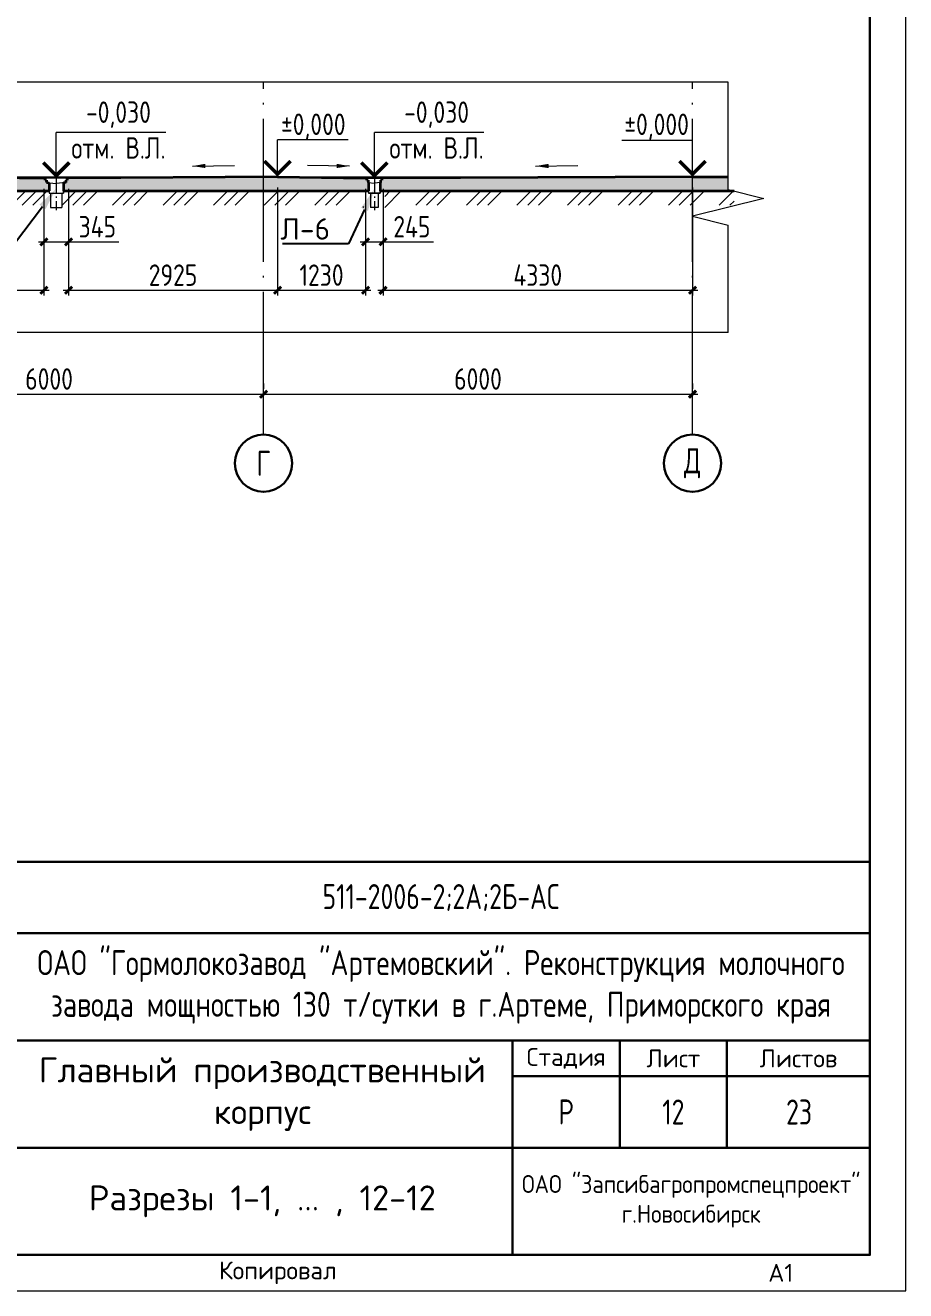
# Model space of a CAD drawing. Extents: x -965262 to 1142518, y -357520 to 71675.
# Drawn here: x 252953 to 265268, y -240088 to -222385 of the extents above; entities that cross this region are included whole.
import ezdxf
from ezdxf import colors
from ezdxf.entities.mleader import LeaderData, LeaderLine
from ezdxf.math import Vec2, Vec3

# ---------------------------------------------------------------- set-up
doc = ezdxf.new("R2010")
doc.units = 0
doc.header["$LTSCALE"] = 10
doc.linetypes.add('AM_DIN_G_W050x2', pattern=[6.875, 4.75, -0.875, 0.375, -0.875])
doc.linetypes.add('DOTE', pattern=[2.42, 2, -0.2, 0.02, -0.2])
doc.layers.get('0').update_dxf_attribs({"linetype": 'CONTINUOUS', "lineweight": 30})
doc.layers.get('Defpoints').update_dxf_attribs({"linetype": 'CONTINUOUS'})
doc.layers.add('DOTE', color=7, linetype='DOTE', lineweight=9)
doc.layers.add('полы', color=3, linetype='CONTINUOUS', lineweight=35)
doc.styles.add('GOST 2.304', font='isocpeur.ttf', dxfattribs={"width": 0.75, "height": 250})
doc.styles.get("Standard").update_dxf_attribs({"font": 'isocpeur.ttf', "height": 300})
doc.styles.add('ГОСТ 2м', font='isocpeur.ttf', dxfattribs={"width": 0.8, "height": 250})
doc.dimstyles.new('ГОСТ 2м', dxfattribs={"dimtxt": 250, "dimasz": 100, "dimexe": 75, "dimexo": 150, "dimgap": 62.5, "dimtad": 1, "dimdec": 0, "dimtxsty": 'ГОСТ 2м', "dimblk": 'ARCHTICK', "dimcen": 150, "dimdle": 75, "dimclrd": 256, "dimclre": 256, "dimclrt": 256, "dimadec": 0, "dimazin": 0, "dimtfac": 1, "dimtdec": 0, "dimtmove": 0, "dimatfit": 3, "dimldrblk": 'OBLIQUE', "dimfxl": 1, "dimlwd": 15, "dimlwe": 15, "dimarcsym": 0})

# ---------------------------------------------------------------- blocks, each defined once
blk = doc.blocks.new('_ArchTick')
at = {"color": 0, "linetype": 'ByBlock', "lineweight": 0, "const_width": 0.4}
blk.add_lwpolyline([(-0.5, -0.5), (0.5, 0.5)], dxfattribs=at)
blk = doc.blocks.new('*D1757')
at = {"lineweight": 15, "ltscale": 100, "transparency": 16777216}
for p, q in [((256285, -227396), (256285, -227471)), ((262285, -227396), (262285, -227471)), ((256210, -227546), (262360, -227546))]:
    blk.add_line(p, q, dxfattribs=at)
at = {"layer": 'Defpoints', "color": 0, "lineweight": 15, "ltscale": 100, "transparency": 16777216}
for p in [(256285, -227546), (262285, -227546), (262285, -227546)]:
    blk.add_point(p, dxfattribs=at)
at = {"lineweight": 15, "ltscale": 100, "transparency": 16777216, "xscale": 100, "yscale": 100, "zscale": 100, "rotation": 180}
blk.add_blockref('_ArchTick', (256285, -227546), dxfattribs=at)
at = {"lineweight": 15, "ltscale": 100, "transparency": 16777216, "xscale": 100, "yscale": 100, "zscale": 100}
blk.add_blockref('_ArchTick', (262285, -227546), dxfattribs=at)
at = {"lineweight": 15, "ltscale": 100, "transparency": 16777216, "insert": (259285, -227333), "char_height": 250, "attachment_point": 5, "style": 'ГОСТ 2м'}
blk.add_mtext('{\\H1.2x;6000}', dxfattribs=at)
blk = doc.blocks.new('_Oblique')
at = {"color": 0, "linetype": 'ByBlock', "lineweight": -2}
blk.add_line((-0.5, -0.5), (0.5, 0.5), dxfattribs=at)
blk = doc.blocks.new('*D1758')
at = {"lineweight": 15, "ltscale": 100, "transparency": 16777216}
for p, q in [((250285, -227396), (250285, -227471)), ((256285, -227396), (256285, -227471)), ((250210, -227546), (256360, -227546))]:
    blk.add_line(p, q, dxfattribs=at)
at = {"layer": 'Defpoints', "color": 0, "lineweight": 15, "ltscale": 100, "transparency": 16777216}
for p in [(250285, -227546), (256285, -227546), (256285, -227546)]:
    blk.add_point(p, dxfattribs=at)
at = {"lineweight": 15, "ltscale": 100, "transparency": 16777216, "xscale": 100, "yscale": 100, "zscale": 100, "rotation": 180}
blk.add_blockref('_ArchTick', (250285, -227546), dxfattribs=at)
at = {"lineweight": 15, "ltscale": 100, "transparency": 16777216, "xscale": 100, "yscale": 100, "zscale": 100}
blk.add_blockref('_ArchTick', (256285, -227546), dxfattribs=at)
at = {"lineweight": 15, "ltscale": 100, "transparency": 16777216, "insert": (253285, -227333), "char_height": 250, "attachment_point": 5, "style": 'ГОСТ 2м'}
blk.add_mtext('{\\H1.2x;6000}', dxfattribs=at)
blk = doc.blocks.new('*D1773')
at = {"lineweight": 15, "ltscale": 50, "transparency": 16777216}
for p, q in [((253212, -224673), (253212, -225490)), ((253557, -224673), (253557, -225490)), ((253137, -225415), (253557, -225415)), ((253557, -225415), (254262, -225415))]:
    blk.add_line(p, q, dxfattribs=at)
at = {"layer": 'Defpoints', "color": 0, "lineweight": 15, "ltscale": 50, "transparency": 16777216}
for p in [(253212, -224523), (253557, -224523), (253557, -225415)]:
    blk.add_point(p, dxfattribs=at)
at = {"lineweight": 15, "ltscale": 50, "transparency": 16777216, "xscale": 100, "yscale": 100, "zscale": 100, "rotation": 180}
blk.add_blockref('_ArchTick', (253212, -225415), dxfattribs=at)
at = {"lineweight": 15, "ltscale": 50, "transparency": 16777216, "xscale": 100, "yscale": 100, "zscale": 100}
blk.add_blockref('_ArchTick', (253557, -225415), dxfattribs=at)
at = {"lineweight": 15, "ltscale": 50, "transparency": 16777216, "insert": (253960, -225203), "char_height": 250, "attachment_point": 5, "style": 'ГОСТ 2м'}
blk.add_mtext('{\\H1.2x;345}', dxfattribs=at)
blk = doc.blocks.new('*D1774')
at = {"lineweight": 15, "ltscale": 50, "transparency": 16777216}
for p, q in [((253557, -224673), (253557, -226167)), ((256480, -224653), (256480, -226167)), ((253482, -226092), (256555, -226092))]:
    blk.add_line(p, q, dxfattribs=at)
at = {"layer": 'Defpoints', "color": 0, "lineweight": 15, "ltscale": 50, "transparency": 16777216}
for p in [(253557, -224523), (256480, -224503), (256480, -226092)]:
    blk.add_point(p, dxfattribs=at)
at = {"lineweight": 15, "ltscale": 50, "transparency": 16777216, "xscale": 100, "yscale": 100, "zscale": 100, "rotation": 180}
blk.add_blockref('_ArchTick', (253557, -226092), dxfattribs=at)
at = {"lineweight": 15, "ltscale": 50, "transparency": 16777216, "xscale": 100, "yscale": 100, "zscale": 100}
blk.add_blockref('_ArchTick', (256480, -226092), dxfattribs=at)
at = {"lineweight": 15, "ltscale": 50, "transparency": 16777216, "insert": (255019, -225880), "char_height": 250, "attachment_point": 5, "style": 'ГОСТ 2м'}
blk.add_mtext('{\\H1.2x;2925}', dxfattribs=at)
blk = doc.blocks.new('*D1775')
at = {"lineweight": 15, "ltscale": 50, "transparency": 16777216}
for p, q in [((256480, -224653), (256480, -226167)), ((257712, -224673), (257712, -226167)), ((256405, -226092), (257787, -226092))]:
    blk.add_line(p, q, dxfattribs=at)
at = {"layer": 'Defpoints', "color": 0, "lineweight": 15, "ltscale": 50, "transparency": 16777216}
for p in [(256480, -224503), (257712, -224523), (257712, -226092)]:
    blk.add_point(p, dxfattribs=at)
at = {"lineweight": 15, "ltscale": 50, "transparency": 16777216, "xscale": 100, "yscale": 100, "zscale": 100, "rotation": 180}
blk.add_blockref('_ArchTick', (256480, -226092), dxfattribs=at)
at = {"lineweight": 15, "ltscale": 50, "transparency": 16777216, "xscale": 100, "yscale": 100, "zscale": 100}
blk.add_blockref('_ArchTick', (257712, -226092), dxfattribs=at)
at = {"lineweight": 15, "ltscale": 50, "transparency": 16777216, "insert": (257096, -225880), "char_height": 250, "attachment_point": 5, "style": 'ГОСТ 2м'}
blk.add_mtext('{\\H1.2x;1230}', dxfattribs=at)
blk = doc.blocks.new('*D1776')
at = {"lineweight": 15, "ltscale": 50, "transparency": 16777216}
for p, q in [((257712, -224673), (257712, -225490)), ((257957, -224673), (257957, -225490)), ((257637, -225415), (257957, -225415)), ((257957, -225415), (258662, -225415))]:
    blk.add_line(p, q, dxfattribs=at)
at = {"layer": 'Defpoints', "color": 0, "lineweight": 15, "ltscale": 50, "transparency": 16777216}
for p in [(257712, -224523), (257957, -224523), (257957, -225415)]:
    blk.add_point(p, dxfattribs=at)
at = {"lineweight": 15, "ltscale": 50, "transparency": 16777216, "xscale": 100, "yscale": 100, "zscale": 100, "rotation": 180}
blk.add_blockref('_ArchTick', (257712, -225415), dxfattribs=at)
at = {"lineweight": 15, "ltscale": 50, "transparency": 16777216, "xscale": 100, "yscale": 100, "zscale": 100}
blk.add_blockref('_ArchTick', (257957, -225415), dxfattribs=at)
at = {"lineweight": 15, "ltscale": 50, "transparency": 16777216, "insert": (258360, -225203), "char_height": 250, "attachment_point": 5, "style": 'ГОСТ 2м'}
blk.add_mtext('{\\H1.2x;245}', dxfattribs=at)
blk = doc.blocks.new('*D1777')
at = {"lineweight": 15, "ltscale": 50, "transparency": 16777216}
for p, q in [((257957, -224673), (257957, -226167)), ((262285, -224653), (262285, -226167)), ((257882, -226092), (262360, -226092))]:
    blk.add_line(p, q, dxfattribs=at)
at = {"layer": 'Defpoints', "color": 0, "lineweight": 15, "ltscale": 50, "transparency": 16777216}
for p in [(257957, -224523), (262285, -224503), (262285, -226092)]:
    blk.add_point(p, dxfattribs=at)
at = {"lineweight": 15, "ltscale": 50, "transparency": 16777216, "xscale": 100, "yscale": 100, "zscale": 100, "rotation": 180}
blk.add_blockref('_ArchTick', (257957, -226092), dxfattribs=at)
at = {"lineweight": 15, "ltscale": 50, "transparency": 16777216, "xscale": 100, "yscale": 100, "zscale": 100}
blk.add_blockref('_ArchTick', (262285, -226092), dxfattribs=at)
at = {"lineweight": 15, "ltscale": 50, "transparency": 16777216, "insert": (260121, -225880), "char_height": 250, "attachment_point": 5, "style": 'ГОСТ 2м'}
blk.add_mtext('{\\H1.2x;4330}', dxfattribs=at)
blk = doc.blocks.new('*D1778')
at = {"lineweight": 15, "ltscale": 50, "transparency": 16777216}
for p, q in [((251357, -224653), (251357, -226167)), ((253212, -224673), (253212, -226167)), ((251282, -226092), (253287, -226092))]:
    blk.add_line(p, q, dxfattribs=at)
at = {"layer": 'Defpoints', "color": 0, "lineweight": 15, "ltscale": 50, "transparency": 16777216}
for p in [(251357, -224503), (253212, -224523), (253212, -226092)]:
    blk.add_point(p, dxfattribs=at)
at = {"lineweight": 15, "ltscale": 50, "transparency": 16777216, "xscale": 100, "yscale": 100, "zscale": 100, "rotation": 180}
blk.add_blockref('_ArchTick', (251357, -226092), dxfattribs=at)
at = {"lineweight": 15, "ltscale": 50, "transparency": 16777216, "xscale": 100, "yscale": 100, "zscale": 100}
blk.add_blockref('_ArchTick', (253212, -226092), dxfattribs=at)
at = {"lineweight": 15, "ltscale": 50, "transparency": 16777216, "insert": (252285, -225880), "char_height": 250, "attachment_point": 5, "style": 'ГОСТ 2м'}
blk.add_mtext('{\\H1.2x;1855}', dxfattribs=at)

msp = doc.modelspace()

# ---------------------------------------------------------------- hatches: boundary and pattern name
at = {"lineweight": 15, "ltscale": 50}
h = msp.add_hatch(dxfattribs=at)
h.set_pattern_fill('ANSI35', color=3, scale=40, angle=90, style=0)
h.set_pattern_definition([(135, (262538.04, -224592.53), (-179.6051, -179.6051), []), (135, (262538.04, -224412.93), (-179.6051, -179.6051), [317.5, -63.5, 0, -63.5])])
h.paths.add_polyline_path([(262784.3, -224505.4), (262284.8, -224503.1), (262284.8, -224703.1), (262867.7, -224703.1), (262784.3, -224682.2)])
h.paths.add_polyline_path([(262284.8, -224503.1), (257957.3, -224523.1), (257957.3, -224533.1), (257939.8, -224533.1), (257939.8, -224553.1), (257919.8, -224553.1), (257919.8, -224583.1), (257914.8, -224583.7), (257914.8, -224703.1), (262284.8, -224703.1)])
h.paths.add_polyline_path([(226974.8, -224653.1), (226974.8, -224503.1), (230759.8, -224503.1), (230759.8, -224653.1), (229984.9, -224653.1), (229984.9, -224703.1), (227274.8, -224703.1), (227274.8, -224653.1)])
h.paths.add_polyline_path([(237734.9, -224653.1), (237734.9, -224503.1), (241762.4, -224523.1), (241762.4, -224533.1), (241779.9, -224533.1), (241779.9, -224553.1), (241799.9, -224553.1), (241799.9, -224583.1), (241804.9, -224583.7), (241804.9, -224703.1), (238034.9, -224703.1), (238034.9, -224653.1), (237734.9, -224653.1)])
h.paths.add_polyline_path([(241964.9, -224703.1), (241964.9, -224583.7), (241969.9, -224583.1), (241969.9, -224553.1), (241989.9, -224553.1), (241989.9, -224533.1), (242007.4, -224533.1), (242007.4, -224523.1), (246335.2, -224503.1), (249261.4, -224523.1), (249261.4, -224533.1), (249278.9, -224533.1), (249278.9, -224553.1), (249298.9, -224553.1), (249298.9, -224583.1), (249303.9, -224583.7), (249303.9, -224703.1), (241964.9, -224703.1)])
h.paths.add_polyline_path([(249463.9, -224703.1), (249463.9, -224583.7), (249468.9, -224583.1), (249468.9, -224553.1), (249488.9, -224553.1), (249488.9, -224533.1), (249506.4, -224533.1), (249506.4, -224523.1), (251359.9, -224503.1), (253212.4, -224523.1), (253212.4, -224533.1), (253229.9, -224533.1), (253229.9, -224553.1), (253249.9, -224553.1), (253249.9, -224583.1), (253284.9, -224587.2), (253284.9, -224703.1), (249463.9, -224703.1)])
h.paths.add_polyline_path([(253484.9, -224703.1), (253484.9, -224587.2), (253519.9, -224583.1), (253519.9, -224553.1), (253539.9, -224553.1), (253539.9, -224533.1), (253557.4, -224533.1), (253557.4, -224523.1), (256585.2, -224503.1), (257712.3, -224523.1), (257712.3, -224533.1), (257729.8, -224533.1), (257729.8, -224553.1), (257749.8, -224553.1), (257749.8, -224583.1), (257754.8, -224583.7), (257754.8, -224703.1), (253484.9, -224703.1)])
h.paths.add_polyline_path([(241964.9, -224703.1), (241964.9, -224583.7), (241969.9, -224583.1), (241969.9, -224553.1), (241989.9, -224553.1), (241989.9, -224533.1), (242007.4, -224533.1), (242007.4, -224523.1), (246335.2, -224503.1), (249261.4, -224523.1), (249261.4, -224533.1), (249278.9, -224533.1), (249278.9, -224553.1), (249298.9, -224553.1), (249298.9, -224583.1), (249303.9, -224583.7), (249303.9, -224703.1), (241964.9, -224703.1)], flags=17)
edge = h.paths.add_edge_path(flags=16)
edge.add_line((241964.9, -224703.1), (249303.9, -224703.1))
h.paths.add_polyline_path([(241964.9, -224703.1), (241964.9, -224583.7), (241969.9, -224583.1), (241969.9, -224553.1), (241989.9, -224553.1), (241989.9, -224533.1), (242007.4, -224533.1), (242007.4, -224523.1), (246366.2, -224503.1), (249261.4, -224523.1), (249261.4, -224533.1), (249278.9, -224533.1), (249278.9, -224553.1), (249298.9, -224553.1), (249298.9, -224583.1), (249303.9, -224583.7), (249303.9, -224703.1), (241964.9, -224703.1)], flags=17)
edge = h.paths.add_edge_path(flags=17)
edge.add_line((241964.9, -224703.1), (249303.9, -224703.1))
at = {"linetype": 'Continuous', "lineweight": 15}
h = msp.add_hatch(dxfattribs=at)
h.set_pattern_fill('GOST_GROUND', color=256, scale=50, style=0)
h.set_pattern_definition([(45, (-2793697.8, -62509.1), (707.10678, -4e-14), [1000]), (45, (-2793547.8, -62509.1), (707.10678, -4e-14), [1000]), (45, (-2793397.8, -62509.1), (707.10678, -4e-14), [1000])])
h.paths.add_polyline_path([(262867.7, -224703.1), (257914.8, -224703.1), (257914.8, -224733.7), (257889.8, -224733.7), (257889.8, -224733.7), (257779.8, -224733.7), (257779.8, -224733.7), (257754.8, -224733.7), (257754.8, -224703.1), (253484.9, -224703.1), (253484.9, -224733.7), (253464.9, -224733.7), (253464.9, -224733.7), (253304.9, -224733.7), (253304.9, -224733.7), (253284.9, -224733.7), (253284.9, -224703.1), (249463.9, -224703.1), (249463.9, -224733.7), (249463.9, -224733.7), (249328.9, -224733.7), (249347.6, -224733.7), (249303.9, -224733.7), (249303.9, -224703.1), (241964.9, -224703.1), (241964.9, -224733.7), (241829.9, -224733.7), (241802.4, -224733.7), (241774.9, -224733.7), (241804.9, -224733.7), (241804.9, -224703.1), (238034.9, -224703.1), (238034.9, -226453.1), (237734.9, -226453.1), (237734.9, -225903.1), (235195.9, -225903.1), (235195.9, -225954.1), (235170.9, -225954.1), (235170.9, -225954.1), (235060.9, -225954.1), (235035.9, -225954.1), (235035.9, -225903.1), (230284.9, -225903.1), (230284.9, -226453.1), (229984.9, -226453.1), (229984.9, -224703.1), (227274.8, -224703.1), (227274.8, -226682.2), (227474.8, -226682.2), (227474.8, -224903.1), (229784.9, -224903.1), (229784.9, -226653.1), (230484.9, -226653.1), (230484.9, -226103.1), (234835.9, -226103.1), (234835.9, -226154.1), (235370.9, -226154.1), (235370.9, -226154.1), (235395.9, -226154.1), (235395.9, -226103.1), (237534.9, -226103.1), (237534.9, -226653.1), (238234.9, -226653.1), (238234.9, -224903.1), (241604.9, -224903.1), (241604.9, -224903.7), (241829.9, -224903.7), (241604.9, -224903.7), (241549.9, -224903.7), (242109.9, -224903.7), (242164.9, -224903.1), (249328.9, -224903.1), (249328.9, -224903.1), (249328.9, -224903.1), (249310.8, -224733.7), (249438.9, -224733.7), (249438.9, -224903.7), (249663.9, -224903.7), (249663.9, -224903.1), (253304.9, -224903.1), (253304.9, -224903.1), (253304.9, -224933.7), (253304.9, -224903.1), (253284.9, -224733.7), (253474.9, -224733.7), (253464.9, -224903.1), (257554.8, -224903.1), (257554.8, -224933.7), (257979.8, -224933.7), (257979.8, -224733.7), (257689.8, -224733.7), (257689.8, -224933.7), (258114.8, -224933.7), (258114.8, -224903.1), (262867.7, -224903.1)])

# ---------------------------------------------------------------- linework, layer by layer
at = {"color": 5, "lineweight": 15, "ltscale": 50}
for p, q in [((262784.3, -223182.2, 14512.9), (244783.1, -223182.2, 14512.9)), ((262784.3, -224682.2, 14512.9), (262784.3, -223182.2, 14512.9)), ((262784.3, -226682.2, 14512.9), (262784.3, -225182.2, 14512.9)), ((262784.3, -226682.2, 14512.9), (244783.1, -226682.2, 14512.9))]:
    msp.add_line(p, q, dxfattribs=at)
at = {"lineweight": 15}
for p, q in [((253384.9, -224523.1, 14512.9), (253384.9, -223883.5, 14512.9)), ((257834.8, -224523.1, 14512.9), (257834.8, -223883.5, 14512.9)), ((256480.2, -224502.5, 14512.9), (256480.2, -223989.4, 14512.9)), ((262284.8, -224503.1, 14512.9), (262284.8, -223990, 14512.9)), ((253284.9, -224587.2, 14512.9), (253284.9, -224733.7, 14512.9)), ((253484.9, -224587.2, 14512.9), (253484.9, -224733.7, 14512.9)), ((257754.8, -224583.7, 14512.9), (257754.8, -224733.7, 14512.9)), ((257914.8, -224583.7, 14512.9), (257914.8, -224733.7, 14512.9)), ((253284.9, -224733.7, 14512.9), (253484.9, -224733.7, 14512.9)), ((253304.9, -224733.7, 14512.9), (253304.9, -224933.7, 14512.9)), ((253464.9, -224733.7, 14512.9), (253464.9, -224933.7, 14512.9)), ((257914.8, -224733.7, 14512.9), (257754.8, -224733.7, 14512.9)), ((257779.8, -224733.7, 14512.9), (257779.8, -224933.7, 14512.9)), ((257889.8, -224733.7, 14512.9), (257889.8, -224933.7, 14512.9)), ((253304.9, -224933.7, 14512.9), (253464.9, -224933.7, 14512.9)), ((257889.8, -224933.7, 14512.9), (257779.8, -224933.7, 14512.9))]:
    msp.add_line(p, q, dxfattribs=at)
at = {"lineweight": 15, "ltscale": 0.3}
for p, q in [((254918.5, -223883.5, 14512.9), (253384.9, -223883.5, 14512.9)), ((259368.3, -223883.5, 14512.9), (257834.8, -223883.5, 14512.9)), ((257468.7, -223989.4, 14512.9), (256480.2, -223989.4, 14512.9)), ((261296.2, -223990, 14512.9), (262284.8, -223990, 14512.9))]:
    msp.add_line(p, q, dxfattribs=at)
at = {"lineweight": 15, "ltscale": 50}
for p, q in [((255292, -224354.6, 14512.9), (255880, -224347.8, 14512.9)), ((257486, -224354.6, 14512.9), (256898, -224347.8, 14512.9)), ((260091.3, -224355.2, 14512.9), (260679.3, -224347.8, 14512.9)), ((253212.4, -224523.1, 14512.9), (253212.4, -224533.1, 14512.9)), ((253229.9, -224533.1, 14512.9), (253229.9, -224553.1, 14512.9)), ((253249.9, -224553.1, 14512.9), (253249.9, -224583.1, 14512.9)), ((253519.9, -224553.1, 14512.9), (253519.9, -224583.1, 14512.9)), ((253539.9, -224533.1, 14512.9), (253539.9, -224553.1, 14512.9)), ((253557.4, -224523.1, 14512.9), (253557.4, -224533.1, 14512.9)), ((257712.3, -224523.1, 14512.9), (257712.3, -224533.1, 14512.9)), ((257729.8, -224533.1, 14512.9), (257729.8, -224553.1, 14512.9)), ((257749.8, -224553.1, 14512.9), (257749.8, -224583.1, 14512.9)), ((257919.8, -224553.1, 14512.9), (257919.8, -224583.1, 14512.9)), ((257939.8, -224533.1, 14512.9), (257939.8, -224553.1, 14512.9)), ((257957.3, -224523.1, 14512.9), (257957.3, -224533.1, 14512.9))]:
    msp.add_line(p, q, dxfattribs=at)
at = {"lineweight": 15, "ltscale": 10}
for p, q in [((253229.9, -224533.1, 14512.9), (253212.4, -224533.1, 14512.9)), ((253229.9, -224553.1, 14512.9), (253249.9, -224553.1, 14512.9)), ((253539.9, -224553.1, 14512.9), (253519.9, -224553.1, 14512.9)), ((253557.4, -224533.1, 14512.9), (253539.9, -224533.1, 14512.9)), ((257712.3, -224533.1, 14512.9), (257729.8, -224533.1, 14512.9)), ((257729.8, -224553.1, 14512.9), (257749.8, -224553.1, 14512.9)), ((257939.8, -224553.1, 14512.9), (257919.8, -224553.1, 14512.9)), ((257939.8, -224533.1, 14512.9), (257957.3, -224533.1, 14512.9))]:
    msp.add_line(p, q, dxfattribs=at)
at = {"lineweight": 15, "ltscale": 2.5}
for p, q in [((253249.9, -224583.1, 14512.9), (253384.9, -224598.9, 14512.9)), ((253519.9, -224583.1, 14512.9), (253384.9, -224598.9, 14512.9)), ((257749.8, -224583.1, 14512.9), (257834.8, -224593.1, 14512.9)), ((257919.8, -224583.1, 14512.9), (257834.8, -224593.1, 14512.9))]:
    msp.add_line(p, q, dxfattribs=at)
for p, q in [((246267.6, -234087.8, 9801.8), (264767.6, -234087.8, 9801.8)), ((252767.6, -235087.8, 9801.8), (264767.6, -235087.8, 9801.8)), ((246267.6, -236587.8, 9801.8), (264767.6, -236587.8, 9801.8)), ((259767.6, -239587.8, 9801.8), (259767.6, -236587.8, 9801.8)), ((259767.6, -236587.8, 9801.8), (259767.6, -239587.8, 9801.8)), ((261267.6, -236587.8, 9801.8), (261267.6, -238087.8, 9801.8)), ((262767.6, -236587.8, 9801.8), (262767.6, -238087.8, 9801.8)), ((259767.6, -237087.8, 9801.8), (264767.6, -237087.8, 9801.8)), ((252767.6, -238087.8, 9801.8), (264767.6, -238087.8, 9801.8))]:
    msp.add_line(p, q)
at = {"ltscale": 100}
for p, q in [((264767.6, -239587.8, 9801.8), (264767.6, -234087.8, 9801.8)), ((246267.6, -239587.8, 9801.8), (264767.6, -239587.8, 9801.8))]:
    msp.add_line(p, q, dxfattribs=at)
at = {"lineweight": 15, "elevation": 9801.8}
msp.add_lwpolyline([(265267.6, -180687.8), (179667.6, -180687.8), (179667.6, -240087.8), (265267.6, -240087.8)], close=True, dxfattribs=at)
at = {"elevation": 9801.8}
msp.add_lwpolyline([(264767.6, -181187.8), (181667.6, -181187.8), (181667.6, -239587.8), (264767.6, -239587.8)], close=True, dxfattribs=at)
at = {"lineweight": 15, "const_width": 50, "elevation": 14512.9}
for points in [[(253202.6, -224305.4), (253384.9, -224487.7), (253567.2, -224305.4)], [(256297.8, -224284.8), (256480.2, -224467.1), (256662.5, -224284.8)], [(257652.4, -224305.4), (257834.8, -224487.7), (258017.1, -224305.4)], [(262102.4, -224285.4), (262284.8, -224467.7), (262467.1, -224285.4)]]:
    msp.add_lwpolyline(points, dxfattribs=at)
at = {"lineweight": 15, "ltscale": 100, "extrusion": (0, 1, 0), "elevation": -224523.1}
for points in [[(-253557.4, 14512.9), (-253212.4, 14512.9)], [(-257712.3, 14512.9), (-257957.3, 14512.9)]]:
    msp.add_lwpolyline(points, dxfattribs=at)
at = {"linetype": 'Continuous', "lineweight": 15, "elevation": 4711.1}
msp.add_lwpolyline([(249463.9, -224703.1), (253284.9, -224703.1), (253284.9, -224733.7), (253304.9, -224733.7), (253304.9, -224733.7), (253464.9, -224733.7), (253464.9, -224733.7), (253484.9, -224733.7), (253484.9, -224703.1), (257754.8, -224703.1), (257754.8, -224733.7), (257779.8, -224733.7), (257779.8, -224733.7), (257889.8, -224733.7), (257889.8, -224733.7), (257914.8, -224733.7), (257914.8, -224703.1), (262867.7, -224703.1)], dxfattribs=at)
at = {"color": 5, "lineweight": 15, "ltscale": 10, "elevation": 14512.9}
for points in [[(263284.3, -224807.2), (262284.3, -225057.2)], [(262784.3, -224682.2), (263284.3, -224807.2)], [(262284.3, -225057.2), (262784.3, -225182.2)]]:
    msp.add_lwpolyline(points, dxfattribs=at)
at = {"lineweight": 15, "ltscale": 50}
for points in [[(255472.4, -224382.6, 14512.9), (255471.7, -224322.6, 14512.9), (255292, -224354.6, 14512.9)], [(257305.6, -224382.6, 14512.9), (257306.3, -224322.6, 14512.9), (257486, -224354.6, 14512.9)], [(260271.7, -224382.9, 14512.9), (260271, -224322.9, 14512.9), (260091.3, -224355.2, 14512.9)]]:
    msp.add_solid(points, dxfattribs=at)
at = {"layer": 'DOTE', "ltscale": 100}
for p, q in [((256284.8, -228112.1, 14512.9), (256284.8, -223182.2, 14512.9)), ((262284.8, -228112.1, 14512.9), (262284.8, -223182.2, 14512.9))]:
    msp.add_line(p, q, dxfattribs=at)
at = {"layer": 'DOTE', "linetype": 'AM_DIN_G_W050x2', "ltscale": 5}
for p, q in [((253384.9, -224499.8, 14512.9), (253384.9, -224973.4, 14512.9)), ((257834.8, -224499.8, 14512.9), (257834.8, -224973.4, 14512.9))]:
    msp.add_line(p, q, dxfattribs=at)
at = {"layer": 'DOTE', "linetype": 'Continuous', "lineweight": 30}
for centre in [(256284.8, -228512.1, 14512.9), (262284.8, -228512.1, 14512.9)]:
    msp.add_circle(centre, 400, dxfattribs=at)
at = {"layer": 'полы', "lineweight": 0, "ltscale": 50}
msp.add_line((238284.8, -224503.1, 14512.9), (262284.8, -224503.1, 14512.9), dxfattribs=at)
at = {"layer": 'полы', "ltscale": 50}
for p, q in [((251356.9, -224503.1, 14512.9), (253212.4, -224523.1, 14512.9)), ((253212.4, -224523.1, 14512.9), (253212.4, -224533.1, 14512.9)), ((253212.4, -224533.1, 14512.9), (253229.9, -224533.1, 14512.9)), ((253229.9, -224533.1, 14512.9), (253229.9, -224553.1, 14512.9)), ((253229.9, -224553.1, 14512.9), (253249.9, -224553.1, 14512.9)), ((253249.9, -224553.1, 14512.9), (253249.9, -224583.1, 14512.9)), ((253249.9, -224583.1, 14512.9), (253284.9, -224587.2, 14512.9)), ((253284.9, -224587.2, 14512.9), (253284.9, -224703.1, 14512.9)), ((253519.9, -224583.1, 14512.9), (253484.9, -224587.2, 14512.9)), ((253484.9, -224587.2, 14512.9), (253484.9, -224703.1, 14512.9)), ((253539.9, -224553.1, 14512.9), (253519.9, -224553.1, 14512.9)), ((253519.9, -224553.1, 14512.9), (253519.9, -224583.1, 14512.9)), ((253557.4, -224533.1, 14512.9), (253539.9, -224533.1, 14512.9)), ((253539.9, -224533.1, 14512.9), (253539.9, -224553.1, 14512.9)), ((256480.2, -224503.1, 14512.9), (253557.4, -224523.1, 14512.9)), ((253557.4, -224523.1, 14512.9), (253557.4, -224533.1, 14512.9)), ((256480.2, -224503.1, 14512.9), (257712.3, -224523.1, 14512.9)), ((257712.3, -224523.1, 14512.9), (257712.3, -224533.1, 14512.9)), ((257712.3, -224533.1, 14512.9), (257729.8, -224533.1, 14512.9)), ((257729.8, -224533.1, 14512.9), (257729.8, -224553.1, 14512.9)), ((257729.8, -224553.1, 14512.9), (257749.8, -224553.1, 14512.9)), ((257749.8, -224553.1, 14512.9), (257749.8, -224583.1, 14512.9)), ((257749.8, -224583.1, 14512.9), (257754.8, -224583.7, 14512.9)), ((257754.8, -224583.7, 14512.9), (257754.8, -224703.1, 14512.9)), ((257919.8, -224583.1, 14512.9), (257914.8, -224583.7, 14512.9)), ((257914.8, -224583.7, 14512.9), (257914.8, -224703.1, 14512.9)), ((257939.8, -224553.1, 14512.9), (257919.8, -224553.1, 14512.9)), ((257919.8, -224553.1, 14512.9), (257919.8, -224583.1, 14512.9)), ((257957.3, -224533.1, 14512.9), (257939.8, -224533.1, 14512.9)), ((257939.8, -224533.1, 14512.9), (257939.8, -224553.1, 14512.9)), ((262284.8, -224503.1, 14512.9), (257957.3, -224523.1, 14512.9)), ((257957.3, -224523.1, 14512.9), (257957.3, -224533.1, 14512.9)), ((262284.8, -224503.1, 14512.9), (262784.3, -224505.4, 14512.9)), ((249463.9, -224703.1, 14512.9), (253284.9, -224703.1, 14512.9)), ((253484.9, -224703.1, 14512.9), (257754.8, -224703.1, 17772.7)), ((257914.8, -224703.1, 17772.7), (262867.7, -224703.1, 17772.7))]:
    msp.add_line(p, q, dxfattribs=at)

# ---------------------------------------------------------------- texts
at = {"char_height": 300, "attachment_point": 5, "style": 'GOST 2.304'}
for s, insert, width in [('{\\W0.8;-0,030\\Pотм. В.Л.}', (254255.7, -223850.6, 14512.9), 1670.673), ('{\\W0.8;-0,030\\Pотм. В.Л.}', (258705.6, -223850.6, 14512.9), 1670.673), ('{\\W0.8;%%P0,000}', (256981.1, -223804.7, 14512.9), 1200), ('{\\W0.8;%%P0,000}', (261783.8, -223805.3, 14512.9), 1200)]:
    msp.add_mtext(s, dxfattribs=dict(at, insert=insert, width=width))
at = {"color": 0, "insert": (258767.6, -234587.8, 9801.8), "char_height": 350, "attachment_point": 5, "style": 'GOST 2.304'}
msp.add_mtext_dynamic_manual_height_columns('511-2006-2;2А;2Б-АС', width=12000, gutter_width=1500, heights=[0], dxfattribs=at)
at = {"ltscale": 10, "attachment_point": 5, "style": 'GOST 2.304'}
for s, insert, char_height, width in [('{\\W0.8;ОАО "Гормолокозавод "Артемовский". Реконструкция молочного завода мощностью 130 т/сутки в г.Артеме, Приморского края\\W1; }', (258767.6, -235837.8, 9801.8), 350, 12000), ('{\\W1;Главный производственный корпус}', (256267.6, -237337.8, 9801.8), 350, 7000), ('{\\W0.9;ОАО "Запсибагропромспецпроект"\\Pг.Новосибирск}', (262267.6, -238837.8, 9801.8), 250, 5000), ('{\\W1;Разрезы 1-1, ... , 12-12}', (256267.6, -238837.8, 9801.8), 350, 7000)]:
    msp.add_mtext(s, dxfattribs=dict(at, insert=insert, char_height=char_height, width=width))
at = {"style": 'GOST 2.304'}
for s, width, insert, char_height, attachment_point in [('{\\W1;Стадия}', 1500, (260517.6, -236837.8, 9801.8), 250, 5), ('{\\W1;Лист}', 1500, (262017.6, -236837.8, 9801.8), 250, 5), ('{\\W1;Листов}', 2000, (263767.6, -236837.8, 9801.8), 250, 5), ('Р', 1500, (260517.6, -237587.8, 9801.8), 350, 5), ('{\\W1; Копировал}', 2000, (255502.5, -239837.8, 9801.8), 250, 4), ('{\\W1;A1}', 2000, (263345.4, -239837.8, 9801.8), 250, 4)]:
    msp.add_mtext_dynamic_manual_height_columns(s, width=width, gutter_width=1500, heights=[0], dxfattribs=dict(at, insert=insert, char_height=char_height, attachment_point=attachment_point))
at = {"color": 1, "char_height": 350, "attachment_point": 5, "style": 'GOST 2.304'}
for s, insert in [('{\\C256;12}', (262017.6, -237587.8, 9801.8)), ('{\\C256;23}', (263776.6, -237587.8, 9801.8))]:
    msp.add_mtext_dynamic_manual_height_columns(s, width=1500, gutter_width=1500, heights=[0], dxfattribs=dict(at, insert=insert))
at = {"layer": 'DOTE', "linetype": 'Continuous', "lineweight": 30, "ltscale": 100, "char_height": 350, "width": 800, "attachment_point": 5, "style": 'GOST 2.304'}
for s, insert in [('Г', (256284.8, -228512.1, 14512.9)), ('Д', (262284.8, -228512.1, 14512.9))]:
    msp.add_mtext(s, dxfattribs=dict(at, insert=insert))

# ---------------------------------------------------------------- dimensions: what is measured, and where the dimension line sits
at = {"lineweight": 15, "ltscale": 50}
for base, p1, p2, text, picture, middle in [((253212.3883894, -226092.4783792, 14512.8992977), (251356.8883894, -224503.0665024, 14512.8992977), (253212.3883894, -224523.0665024, 14512.8992977), '{\\H1.2x;<>}', '*D1778', (252284.6383894, -225879.9783792, 14512.8992977)), ((253557.4, -225415.3, 14512.9), (253212.4, -224523.1, 14512.9), (253557.4, -224523.1, 14512.9), '{\\H1.2x;<>}', '*D1773', (253959.9, -225202.8, 14512.9)), ((256480.2, -226092.5, 14512.9), (253557.4, -224523.1, 14512.9), (256480.2, -224503.1, 14512.9), '{\\H1.2x;2925}', '*D1774', (255018.8, -225880, 14512.9)), ((257712.3, -226092.5, 14512.9), (256480.2, -224503.1, 14512.9), (257712.3, -224523.1, 14512.9), '{\\H1.2x;1230}', '*D1775', (257096.2, -225880, 14512.9)), ((257957.3, -225415.3, 14512.9), (257712.3, -224523.1, 14512.9), (257957.3, -224523.1, 14512.9), '{\\H1.2x;<>}', '*D1776', (258359.8, -225202.8, 14512.9)), ((262284.8, -226092.5, 14512.9), (257957.3, -224523.1, 14512.9), (262284.8, -224503.1, 14512.9), '{\\H1.2x;4330}', '*D1777', (260121, -225880, 14512.9))]:
    dim = msp.add_linear_dim(base=base, p1=p1, p2=p2, text=text, dimstyle='ГОСТ 2м', dxfattribs=at)
    dim.commit()
    dim.dimension.update_dxf_attribs({"geometry": picture, "text_midpoint": middle})
at = {"lineweight": 15, "ltscale": 100}
for base, p1, p2, picture, middle in [((256284.8, -227545.6, 14512.9), (250284.8, -227545.6, 14512.9), (256284.8, -227545.6, 14512.9), '*D1758', (253284.8, -227333.1, 14512.9)), ((262284.8, -227545.6, 14512.9), (256284.8, -227545.6, 14512.9), (262284.8, -227545.6, 14512.9), '*D1757', (259284.8, -227333.1, 14512.9))]:
    dim = msp.add_linear_dim(base=base, p1=p1, p2=p2, text='{\\H1.2x;<>}', dimstyle='ГОСТ 2м', dxfattribs=at)
    dim.commit()
    dim.dimension.update_dxf_attribs({"geometry": picture, "text_midpoint": middle})

# ---------------------------------------------------------------- leaders
at = {"color": 5, "lineweight": 15}
ml = msp.add_multileader_mtext('Standard', dxfattribs=at)
ml.set_content('Л-7', color=5)
ml.set_leader_properties()
ml.build(insert=Vec2(0, 0))
ml.multileader.update_dxf_attribs({"has_text_frame": 1, "text_right_attachment_type": 6, "dogleg_length": 36, "arrow_head_size": 320})
ctx = ml.context
ctx.base_point, ctx.char_height, ctx.arrow_head_size, ctx.landing_gap_size, ctx.plane_origin = Vec3(251929.4, -225234.1, 9801.8), 300, 320, 16, Vec3(268777, -235129.1, 9801.8)
ctx.right_attachment, ctx.text_align_type = 6, 2
notes = []
notes.append((ctx, [(0, (1, 1, 0), (252801.7, -225444.1, 9801.8), (-1, 0), 240.3, [(0, [(253384.9, -224671, 9801.8)], 0, [])])]))
ctx.mtext.insert, ctx.mtext.defined_height, ctx.mtext.alignment, ctx.mtext.flow_direction = Vec3(252545.4, -225084.1, 9801.8), 8330.9, 3, 5
ml = msp.add_multileader_mtext('Standard', dxfattribs=at)
ml.set_content('Л-6', color=5)
ml.set_leader_properties()
ml.build(insert=Vec2(0, 0))
ml.multileader.update_dxf_attribs({"has_text_frame": 1, "text_right_attachment_type": 6, "dogleg_length": 36, "arrow_head_size": 320})
ctx = ml.context
ctx.base_point, ctx.char_height, ctx.arrow_head_size, ctx.landing_gap_size, ctx.plane_origin = Vec3(256599.7, -225234.1, 9801.8), 300, 320, 16, Vec3(273226.8, -235129.1, 9801.8)
ctx.right_attachment, ctx.text_align_type = 6, 2
notes.append((ctx, [(0, (1, 1, 0), (257472, -225444.1, 9801.8), (-1, 0), 240.3, [(0, [(257834.8, -224671, 9801.8)], 0, [])])]))
ctx.mtext.insert, ctx.mtext.defined_height, ctx.mtext.alignment, ctx.mtext.flow_direction = Vec3(257215.7, -225084.1, 9801.8), 8330.9, 3, 5
for ctx, leaders in notes:
    for number, flags, end, landing, length, lines in leaders:
        leader = LeaderData()
        leader.index, (leader.has_last_leader_line, leader.has_dogleg_vector, leader.attachment_direction) = number, flags
        leader.last_leader_point, leader.dogleg_vector, leader.dogleg_length = Vec3(end), Vec3(landing), length
        for number, points, colour, breaks in lines:
            line = LeaderLine()
            line.index, line.vertices, line.color, line.breaks = number, Vec3.list(points), colors.encode_raw_color(colour), breaks
            leader.lines.append(line)
        ctx.leaders.append(leader)

doc.saveas('drawing.dxf')
